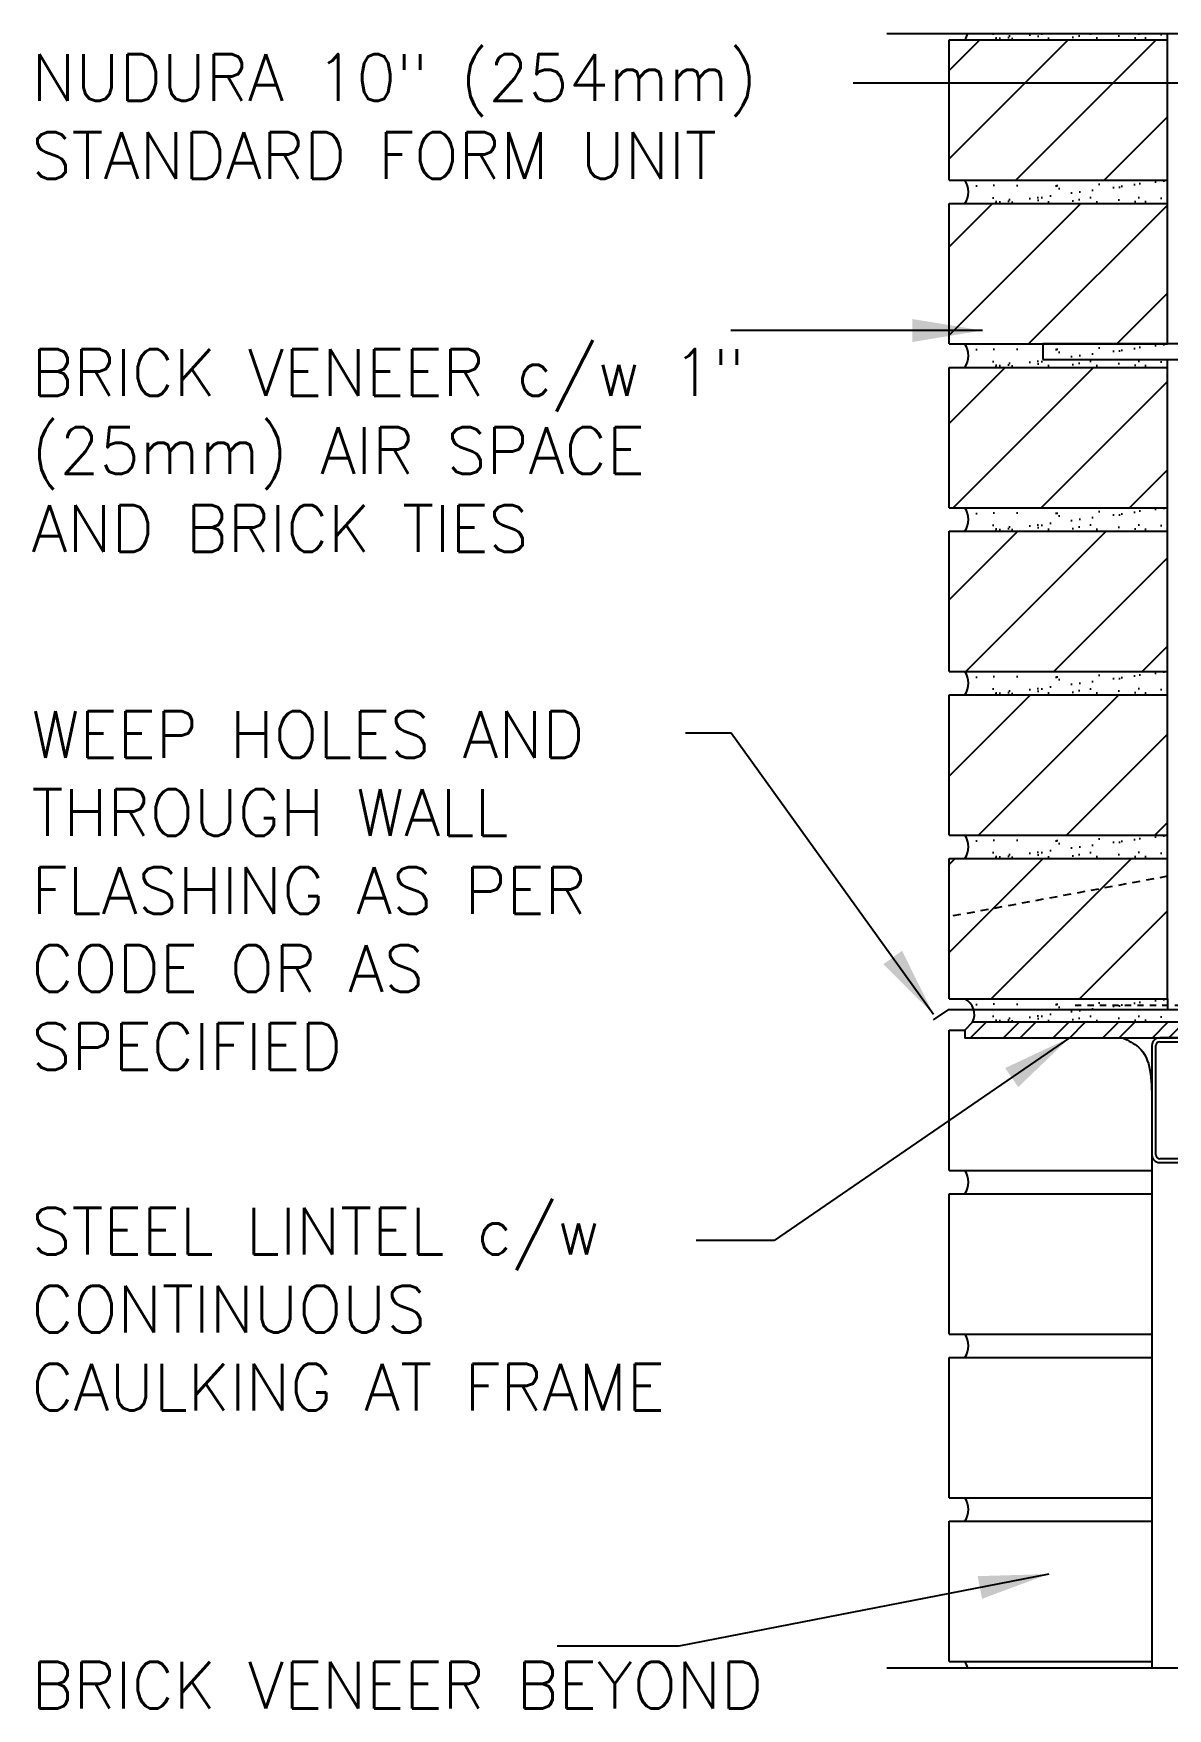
# Model space of a CAD drawing. Header units: inches. Extents: x 171.2 to 222.1, y 133.2 to 219.4.
# Drawn here: x 171.22 to 189.4, y 191.59 to 218.45 of the extents above; entities that cross this region are included whole.
import ezdxf

# ---------------------------------------------------------------- set-up
doc = ezdxf.new("R2010")
doc.units = ezdxf.units.IN
doc.header["$LTSCALE"] = 0.5
doc.header["$MEASUREMENT"] = 0
doc.linetypes.add('DASHED2', pattern=[0.375, 0.25, -0.125])
doc.linetypes.add('HIDDEN2', pattern=[0.1875, 0.125, -0.0625])
for name, color, linetype in [('HATCH', 12, 'Continuous'), ('Hidden2', 12, 'HIDDEN2'), ('LINE18', 9, 'Continuous'), ('line25', 2, 'Continuous'), ('LINE9', 9, 'Continuous'), ('TEXT', 4, 'Continuous')]:
    doc.layers.add(name, color=color, linetype=linetype)
doc.styles.add('DIM', font='romans.shx', dxfattribs={"width": 0.7})
doc.styles.add('ROMANS', font='romans.shx', dxfattribs={"height": 0.75})
doc.dimstyles.new('ext_12', dxfattribs={"dimscale": 12, "dimtxt": 0.09375, "dimasz": 0.09375, "dimexe": 0.09375, "dimexo": 0.0625, "dimgap": 0.0625, "dimtad": 1, "dimdec": 1, "dimzin": 3, "dimdsep": 46, "dimlunit": 4, "dimtxsty": 'DIM', "dimcen": 0.09, "dimdle": 0.09375, "dimclrt": 4, "dimadec": 0, "dimazin": 0, "dimtfac": 1, "dimtdec": 1, "dimtmove": 2, "dimatfit": 3, "dimfxl": 1, "dimfrac": 2, "dimtolj": 1, "dimtzin": 0, "dimarcsym": 0})
pattern_1 = [(45, (69.1143, 24.7018), (-0.707107, 0.707107), [])]

msp = doc.modelspace()

# ---------------------------------------------------------------- hatches: boundary and pattern name
at = {"layer": 'HATCH'}
h = msp.add_hatch(dxfattribs=at)
h.set_pattern_fill('ANSI31', color=256, scale=8, style=0)
h.set_pattern_definition(pattern_1)
h.paths.add_polyline_path([(189.401, 216.097), (189.401, 218.347), (185.901, 218.347), (185.901, 216.097)])
h = msp.add_hatch(dxfattribs=at)
h.set_pattern_fill('AR-SAND', color=256, scale=0.25, style=0)
h.set_pattern_definition([(37.5, (69.11427, 37.82677), (-0.01574834, 0.48170594), [0, -0.38, 0, -0.425, 0, -0.40625]), (7.5, (69.11427, 37.8268), (0.4424442, 0.7055365), [0, -0.205, 0, -0.3425, 0, -0.13125]), (327.5, (68.80677, 37.82677), (0.7785355, 0.0014148), [0, -0.125, 0, -0.45, 0, -0.5875]), (317.5, (68.8068, 37.8268), (0.7515317, 0.2194189), [0, -0.0625, 0, -0.295, 0, -0.3375])])
edge = h.paths.add_edge_path()
edge.add_line((189.401, 218.45), (186.199, 218.45))
edge.add_arc((185.886, 218.534), 0.324, 324.6944, 344.9002, ccw=False)
edge.add_line((186.151, 218.347), (189.401, 218.347))
edge.add_line((189.401, 218.347), (189.401, 218.45))
h = msp.add_hatch(dxfattribs=at)
h.set_pattern_fill('AR-SAND', color=256, scale=0.25, style=0)
h.set_pattern_definition([(37.5, (69.11427, 35.20177), (-0.01574834, 0.48170594), [0, -0.38, 0, -0.425, 0, -0.40625]), (7.5, (69.11427, 35.2018), (0.4424442, 0.7055365), [0, -0.205, 0, -0.3425, 0, -0.13125]), (327.5, (68.80677, 35.20177), (0.7785355, 0.0014148), [0, -0.125, 0, -0.45, 0, -0.5875]), (317.5, (68.8068, 35.2018), (0.7515317, 0.2194189), [0, -0.0625, 0, -0.295, 0, -0.3375])])
h.paths.add_polyline_path([(189.401, 216.097), (186.151, 216.097, -0.318233), (186.151, 215.722), (189.401, 215.722)])
h = msp.add_hatch(dxfattribs=at)
h.set_pattern_fill('ANSI31', color=256, scale=8, style=0)
h.set_pattern_definition(pattern_1)
h.paths.add_polyline_path([(185.901, 213.472), (189.401, 213.472), (189.401, 215.722), (185.901, 215.722)])
h = msp.add_hatch(dxfattribs=at)
h.set_pattern_fill('AR-SAND', color=256, scale=0.25, style=0)
h.set_pattern_definition([(37.5, (69.11427, 32.57677), (-0.01574834, 0.48170594), [0, -0.38, 0, -0.425, 0, -0.40625]), (7.5, (69.11427, 32.5768), (0.4424442, 0.7055365), [0, -0.205, 0, -0.3425, 0, -0.13125]), (327.5, (68.80677, 32.57677), (0.7785355, 0.0014148), [0, -0.125, 0, -0.45, 0, -0.5875]), (317.5, (68.8068, 32.5768), (0.7515317, 0.2194189), [0, -0.0625, 0, -0.295, 0, -0.3375])])
h.paths.add_polyline_path([(189.401, 213.472), (186.151, 213.472, -0.318233), (186.151, 213.097), (189.401, 213.097)])
h = msp.add_hatch(dxfattribs=at)
h.set_pattern_fill('ANSI31', color=256, scale=8, style=0)
h.set_pattern_definition(pattern_1)
h.paths.add_polyline_path([(189.401, 210.847), (189.401, 213.097), (185.901, 213.097), (185.901, 210.847)])
h = msp.add_hatch(dxfattribs=at)
h.set_pattern_fill('AR-SAND', color=256, scale=0.25, style=0)
h.set_pattern_definition([(37.5, (69.11427, 29.95177), (-0.01574834, 0.48170594), [0, -0.38, 0, -0.425, 0, -0.40625]), (7.5, (69.11427, 29.9518), (0.4424442, 0.7055365), [0, -0.205, 0, -0.3425, 0, -0.13125]), (327.5, (68.80677, 29.95177), (0.7785355, 0.0014148), [0, -0.125, 0, -0.45, 0, -0.5875]), (317.5, (68.8068, 29.9518), (0.7515317, 0.2194189), [0, -0.0625, 0, -0.295, 0, -0.3375])])
h.paths.add_polyline_path([(189.401, 210.847), (186.151, 210.847, -0.318233), (186.151, 210.472), (189.401, 210.472)])
h = msp.add_hatch(dxfattribs=at)
h.set_pattern_fill('ANSI31', color=256, scale=8, style=0)
h.set_pattern_definition(pattern_1)
h.paths.add_polyline_path([(189.401, 208.222), (189.401, 210.472), (185.901, 210.472), (185.901, 208.222)])
h = msp.add_hatch(dxfattribs=at)
h.set_pattern_fill('AR-SAND', color=256, scale=0.25, style=0)
h.set_pattern_definition([(37.5, (69.11427, 27.32677), (-0.01574834, 0.48170594), [0, -0.38, 0, -0.425, 0, -0.40625]), (7.5, (69.11427, 27.3268), (0.4424442, 0.7055365), [0, -0.205, 0, -0.3425, 0, -0.13125]), (327.5, (68.80677, 27.32677), (0.7785355, 0.0014148), [0, -0.125, 0, -0.45, 0, -0.5875]), (317.5, (68.8068, 27.3268), (0.7515317, 0.2194189), [0, -0.0625, 0, -0.295, 0, -0.3375])])
h.paths.add_polyline_path([(189.401, 208.222), (186.151, 208.222, -0.318233), (186.151, 207.847), (189.401, 207.847)])
h = msp.add_hatch(dxfattribs=at)
h.set_pattern_fill('ANSI31', color=256, scale=8, style=0)
h.set_pattern_definition(pattern_1)
h.paths.add_polyline_path([(185.901, 205.597), (189.401, 205.597), (189.401, 207.847), (185.901, 207.847)])
h = msp.add_hatch(dxfattribs=at)
h.set_pattern_fill('ANSI32', color=256, scale=1.5, style=0)
h.set_pattern_definition([(45, (275.76015, 47.91336), (-0.3977476, 0.3977476), []), (45, (276.0253, 47.91336), (-0.3977476, 0.3977476), [])])
h.paths.add_polyline_path([(190.401, 202.347), (190.401, 206.472), (190.276, 206.472), (190.151, 206.347), (190.151, 202.722, -0.414214), (190.026, 202.597), (186.276, 202.597), (186.151, 202.472), (186.151, 202.347)])
h = msp.add_hatch(dxfattribs=at)
h.set_pattern_fill('AR-SAND', color=256, scale=0.25, style=0)
h.set_pattern_definition([(37.5, (69.11427, 24.70177), (-0.01574834, 0.48170594), [0, -0.38, 0, -0.425, 0, -0.40625]), (7.5, (69.11427, 24.7018), (0.4424442, 0.7055365), [0, -0.205, 0, -0.3425, 0, -0.13125]), (327.5, (68.80677, 24.70177), (0.7785355, 0.0014148), [0, -0.125, 0, -0.45, 0, -0.5875]), (317.5, (68.8068, 24.7018), (0.7515317, 0.2194189), [0, -0.0625, 0, -0.295, 0, -0.3375])])
h.paths.add_polyline_path([(189.401, 205.222), (189.401, 205.597), (186.151, 205.597, -0.318233), (186.151, 205.222)])
h = msp.add_hatch(dxfattribs=at)
h.set_pattern_fill('ANSI31', color=256, scale=8, style=0)
h.set_pattern_definition(pattern_1)
h.paths.add_polyline_path([(185.901, 204.29), (189.401, 204.938), (189.401, 205.222), (185.901, 205.222)])
h = msp.add_hatch(dxfattribs=at)
h.set_pattern_fill('ANSI31', color=256, scale=8, style=0)
h.set_pattern_definition(pattern_1)
h.paths.add_polyline_path([(185.901, 204.29), (185.901, 202.972), (189.401, 202.972), (189.401, 204.938)])
h = msp.add_hatch(dxfattribs=at)
h.set_pattern_fill('AR-SAND', color=256, scale=0.25, style=0)
h.set_pattern_definition([(37.5, (69.11427, 22.07677), (-0.01574834, 0.48170594), [0, -0.38, 0, -0.425, 0, -0.40625]), (7.5, (69.11427, 22.0768), (0.4424442, 0.7055365), [0, -0.205, 0, -0.3425, 0, -0.13125]), (327.5, (68.80677, 22.07677), (0.7785355, 0.0014148), [0, -0.125, 0, -0.45, 0, -0.5875]), (317.5, (68.8068, 22.0768), (0.7515317, 0.2194189), [0, -0.0625, 0, -0.295, 0, -0.3375])])
h.paths.add_polyline_path([(189.401, 202.972), (186.151, 202.972, -0.318233), (186.151, 202.597), (189.401, 202.597)])

# ---------------------------------------------------------------- linework, layer by layer
msp.add_spline([(188.683, 202.347), (188.937, 202.196), (189.151, 201.347)], degree=3, dxfattribs=at)
at = {"layer": 'Hidden2'}
msp.add_line((189.818, 202.866), (187.818, 202.866), dxfattribs=at)
at = {"layer": 'LINE18'}
msp.add_line((189.401, 202.972), (189.401, 202.801), dxfattribs=at)
at = {"layer": 'line25'}
for p, q in [((185.901, 218.347), (189.401, 218.347)), ((185.901, 216.097), (185.901, 218.347)), ((189.401, 213.472), (189.401, 218.45)), ((185.901, 216.097), (189.401, 216.097)), ((185.901, 215.722), (189.401, 215.722)), ((185.901, 213.472), (185.901, 215.722)), ((185.901, 213.472), (189.401, 213.472)), ((185.901, 213.097), (189.401, 213.097)), ((185.901, 210.847), (185.901, 213.097)), ((189.401, 213.097), (189.401, 213.222)), ((189.401, 202.972), (189.401, 213.097)), ((185.901, 210.847), (189.401, 210.847)), ((185.901, 210.472), (189.401, 210.472)), ((185.901, 208.222), (185.901, 210.472)), ((185.901, 208.222), (189.401, 208.222)), ((185.901, 207.847), (189.401, 207.847)), ((185.901, 205.597), (185.901, 207.847)), ((185.901, 205.597), (189.401, 205.597)), ((185.901, 202.972), (185.901, 205.222)), ((185.901, 205.222), (189.401, 205.222)), ((185.901, 202.972), (189.401, 202.972))]:
    msp.add_line(p, q, dxfattribs=at)
at = {"layer": 'line25', "color": 12}
for p, q in [((185.901, 202.472), (186.151, 202.472)), ((185.901, 200.222), (185.901, 202.472)), ((189.151, 200.472), (189.151, 192.248)), ((185.901, 200.222), (189.151, 200.222)), ((185.901, 197.597), (185.901, 199.847)), ((185.901, 199.847), (189.151, 199.847)), ((185.901, 197.597), (189.151, 197.597)), ((185.901, 194.972), (185.901, 197.222)), ((185.901, 197.222), (189.151, 197.222)), ((185.901, 194.972), (189.151, 194.972)), ((185.901, 192.347), (185.901, 194.597)), ((185.901, 194.597), (189.151, 194.597)), ((185.901, 192.347), (189.151, 192.347))]:
    msp.add_line(p, q, dxfattribs=at)
for centre, start in [((185.886, 200.034), 324.6944), ((185.886, 197.409), 324.6944), ((185.886, 194.784), 324.6944), ((185.886, 192.159), 15.9366)]:
    msp.add_arc(centre, 0.324, start, 35.3056, dxfattribs=at)
at = {"layer": 'LINE9'}
for p, q in [((184.901, 218.45), (195.026, 218.45)), ((189.151, 202.222), (189.151, 200.472)), ((189.213, 200.472), (189.213, 202.222)), ((190.276, 202.347), (189.276, 202.347)), ((189.276, 202.284), (190.276, 202.284)), ((191.026, 200.409), (189.276, 200.409)), ((189.276, 200.347), (191.026, 200.347)), ((184.901, 192.248), (195.338, 192.248))]:
    msp.add_line(p, q, dxfattribs=at)
at = {"layer": 'LINE9', "linetype": 'DASHED2'}
msp.add_line((189.401, 204.938), (185.901, 204.29), dxfattribs=at)
at = {"layer": 'LINE9'}
msp.add_lwpolyline([(187.401, 213.222), (190.401, 213.222), (190.401, 216.097), (190.151, 216.097), (190.151, 213.472), (187.401, 213.472)], close=True, dxfattribs=at)
msp.add_lwpolyline([(185.651, 202.634), (185.894, 202.801), (189.918, 202.801), (189.918, 206.951), (191.409, 208.443)], dxfattribs=at)
at = {"layer": 'LINE9', "color": 9}
msp.add_lwpolyline([(190.401, 206.472), (190.276, 206.472), (190.151, 206.347), (190.151, 202.722, -0.414214), (190.026, 202.597), (186.276, 202.597), (186.151, 202.472), (186.151, 202.347), (190.401, 202.347)], format="xyb", close=True, dxfattribs=at)
at = {"layer": 'LINE9'}
for centre, radius, start, end in [((185.886, 218.534), 0.324, 324.6944, 344.9002), ((185.886, 215.909), 0.324, 324.6944, 35.3056), ((185.886, 213.284), 0.324, 324.6944, 35.3056), ((185.886, 210.659), 0.324, 324.6944, 35.3056), ((185.886, 208.034), 0.324, 324.6944, 35.3056), ((185.886, 205.409), 0.324, 324.6944, 35.3056), ((186.021, 202.72), 0.283, 334.1833, 62.6866), ((189.276, 202.222), 0.125, 90, 180), ((189.276, 202.222), 0.0625, 90, 180), ((189.276, 200.472), 0.125, 180, 270), ((189.276, 200.472), 0.0625, 180, 270)]:
    msp.add_arc(centre, radius, start, end, dxfattribs=at)

# ---------------------------------------------------------------- texts
at = {"layer": 'TEXT', "char_height": 0.75, "attachment_point": 4, "style": 'ROMANS'}
for s, insert, width in [('NUDURA 10" (254mm) STANDARD FORM UNIT', (171.183, 217.119), 16.08776), ('BRICK VENEER c/w 1" (25mm) AIR SPACE AND BRICK TIES', (171.183, 211.764), 12.54928), ('WEEP HOLES AND THROUGH WALL FLASHING AS PER CODE OR AS SPECIFIED', (171.183, 204.71), 12.54928), ('STEEL LINTEL c/w CONTINUOUS CAULKING AT FRAME', (171.183, 197.998), 12.54928), ('BRICK VENEER BEYOND ', (171.183, 191.97), 11.453)]:
    msp.add_mtext(s, dxfattribs=dict(at, insert=insert, width=width))

# ---------------------------------------------------------------- leaders
at = {"layer": 'TEXT'}
for points, override in [([(192.026, 217.653), (185.006, 217.653), (184.361, 217.653)], {"dimtad": 0}), ([(186.432, 213.688), (183.864, 213.688), (182.396, 213.688)], {"dimtad": 0}), ([(185.651, 202.722), (182.406, 207.233), (181.672, 207.233)], {"dimtad": 0}), ([(187.83, 202.347), (183.096, 199.096), (181.841, 199.096)], {"dimgap": 0.0625, "dimtad": 0}), ([(187.496, 193.75), (181.566, 192.595), (179.616, 192.595)], {"dimgap": 0.0625, "dimtad": 0})]:
    msp.add_leader(points, dimstyle='ext_12', override=override, dxfattribs=at)

doc.saveas('drawing.dxf')
